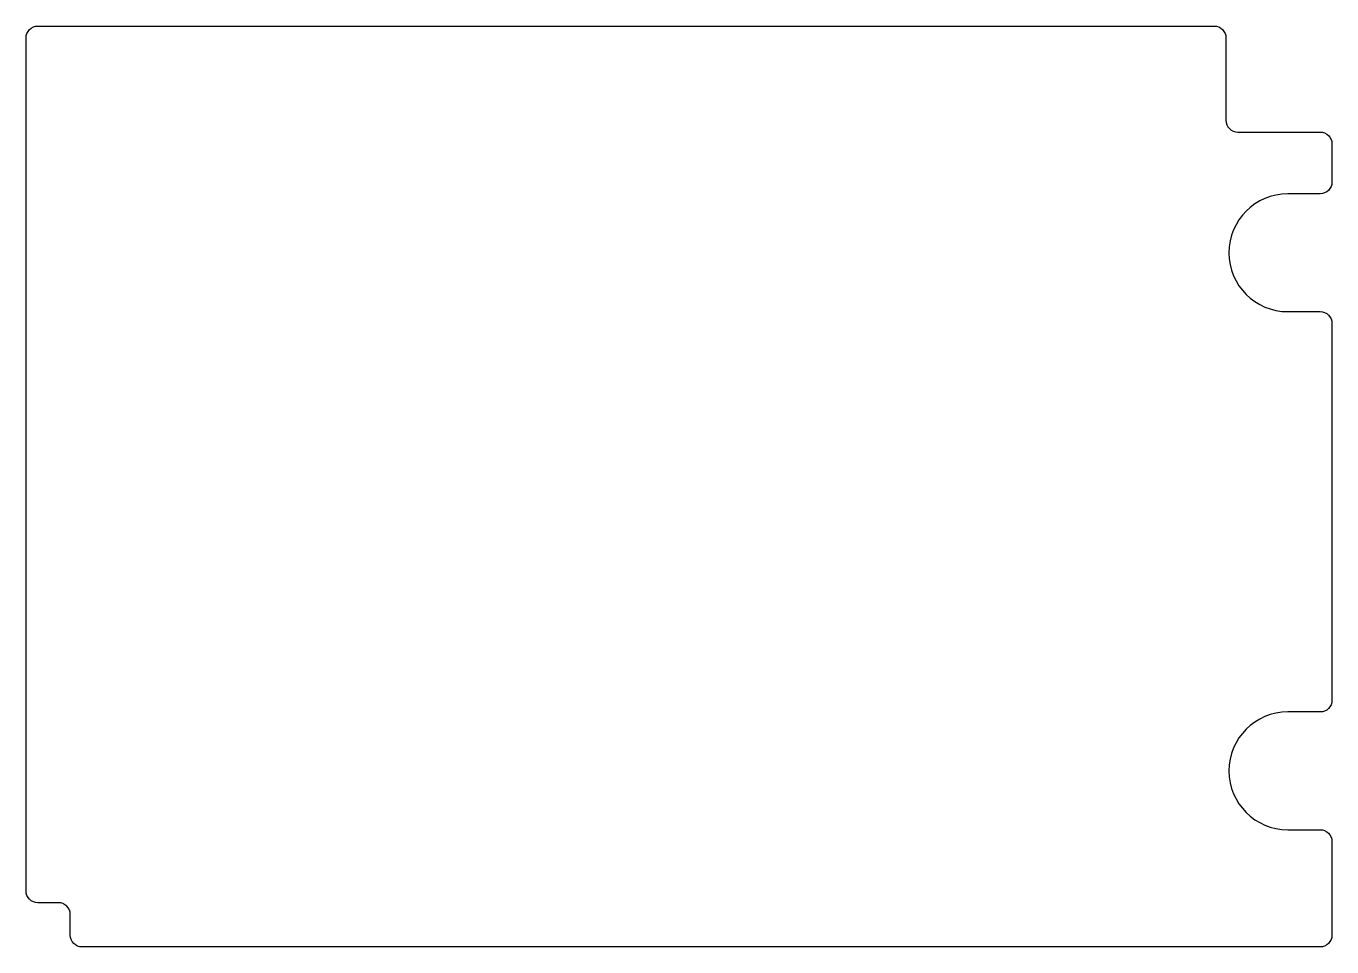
# Model space of a CAD drawing. Header units: millimetres. Extents: x -55 to 55, y -39 to 39.
import ezdxf

# ---------------------------------------------------------------- set-up
doc = ezdxf.new("R2010")
doc.units = ezdxf.units.MM

msp = doc.modelspace()

# ---------------------------------------------------------------- linework, layer by layer
msp.add_lwpolyline([(-54.45, 39.1), (45.45, 39.1, -0.414214), (46.45, 38.1), (46.45, 31.1, 0.414214), (47.45, 30.1), (54.45, 30.1, -0.414214), (55.45, 29.1), (55.45, 25.85, -0.414214), (54.45, 24.85), (51.7, 24.85, 1), (51.7, 14.85), (54.45, 14.85, -0.414214), (55.45, 13.85), (55.45, -18.15, -0.414214), (54.45, -19.15), (51.7, -19.15, 1), (51.7, -29.15), (54.45, -29.15, -0.414214), (55.45, -30.15), (55.45, -38.1, -0.414214), (54.45, -39.1), (-50.7, -39.1, -0.414214), (-51.7, -38.1), (-51.7, -36.35, 0.414214), (-52.7, -35.35), (-54.45, -35.35, -0.414214), (-55.45, -34.35), (-55.45, 38.1, -0.414214)], format="xyb", close=True)

doc.saveas('drawing.dxf')
